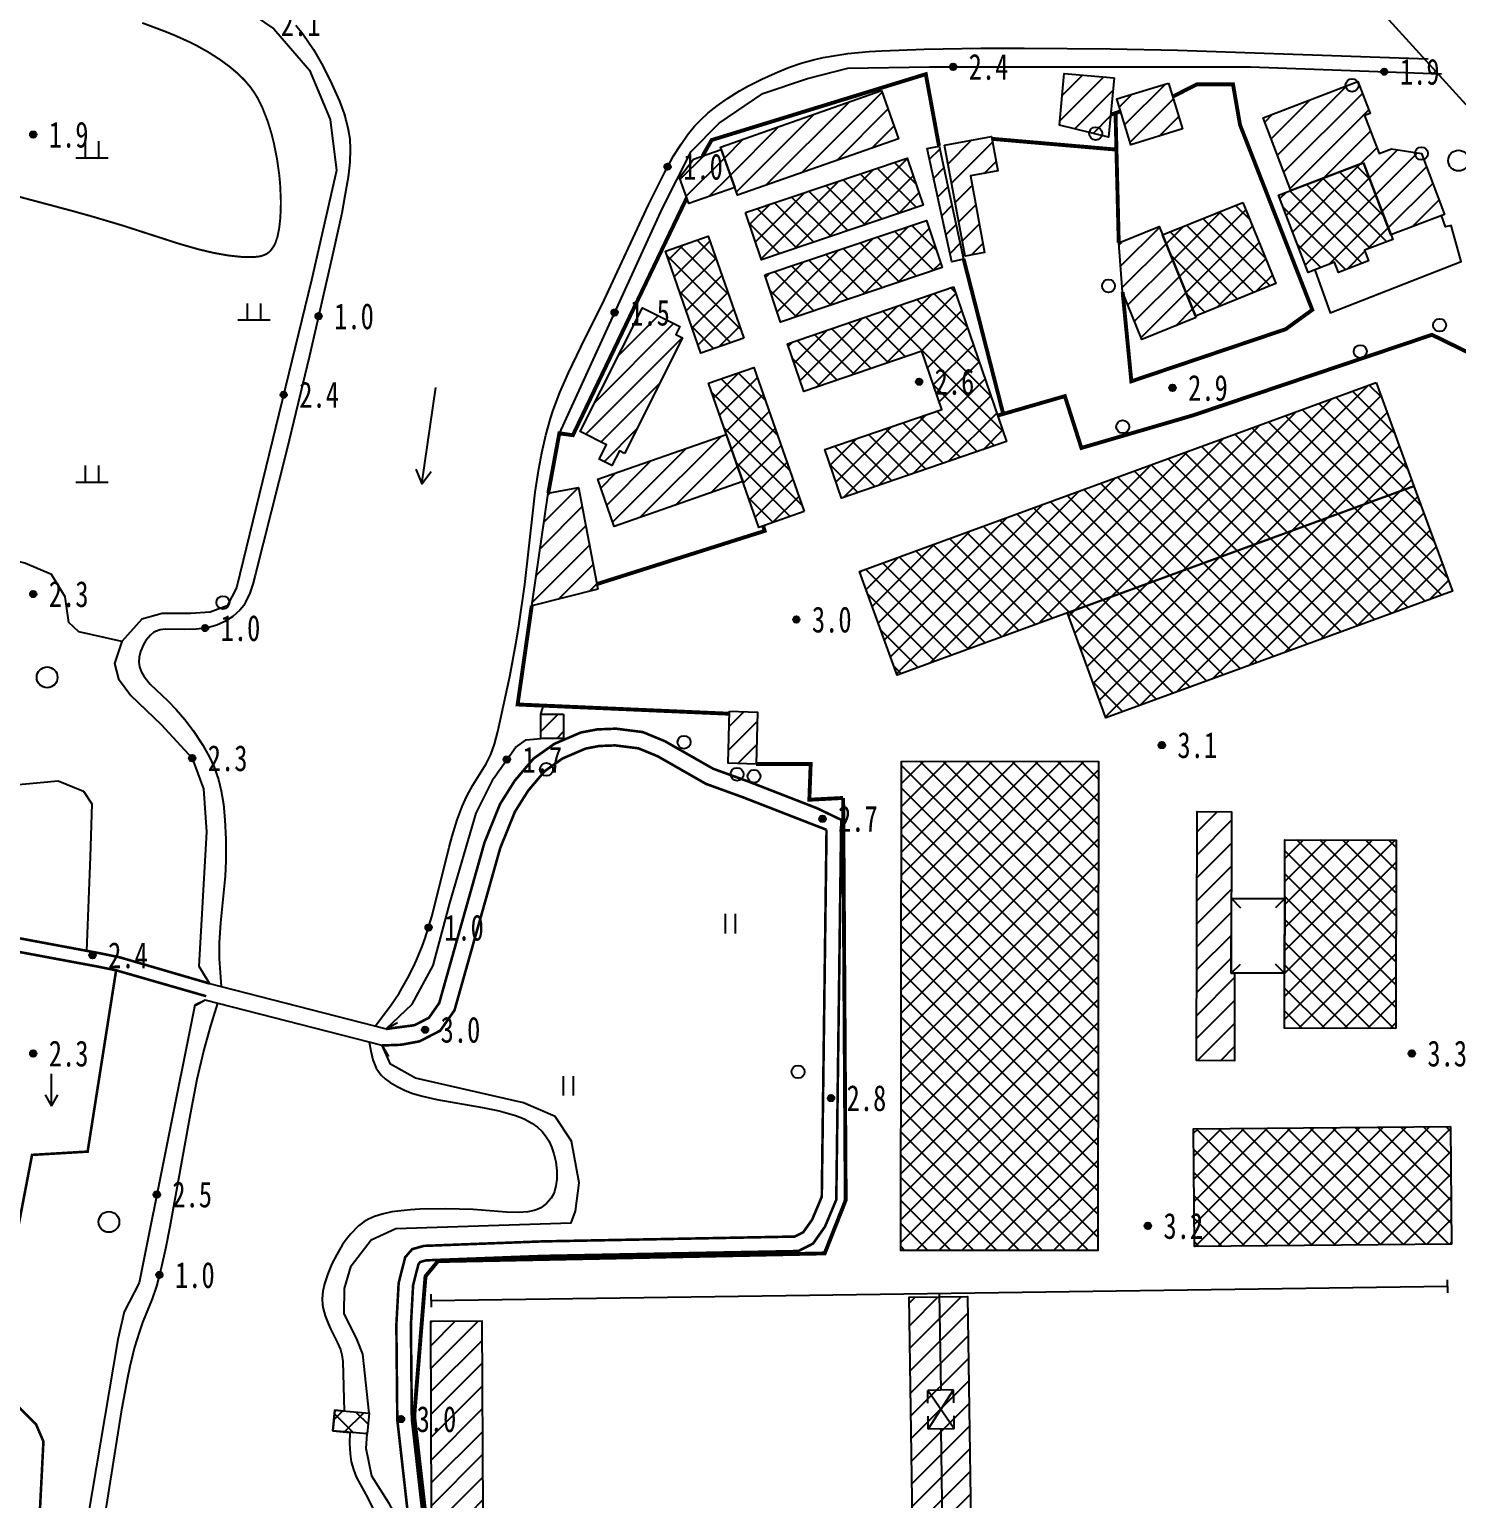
# Model space of a CAD drawing. Header units: metres. Extents: x 494039 to 619385, y 3351420 to 3402703.
# Drawn here: x 587941.9 to 588161.9, y 3393627.9 to 3393854.5 of the extents above; entities that cross this region are included whole.
import ezdxf
from ezdxf.enums import TextEntityAlignment as Align

# ---------------------------------------------------------------- set-up
doc = ezdxf.new("R2010")
doc.units = ezdxf.units.M
for name, pattern in [('2430', [0]), ('2450', [0]), ('4410a', [0]), ('8521', [0]), ('8522', [0]), ('9610', [0])]:
    doc.linetypes.add(name, pattern=pattern)
for name, color, linetype in [('210100', 130, 'Continuous'), ('261301', 141, 'Continuous'), ('310300', 8, 'Continuous'), ('310500', 8, 'Continuous'), ('310600', 8, 'Continuous'), ('321503', 8, 'Continuous'), ('380201', 8, '2430'), ('380202', 8, '2450'), ('430300', 8, 'Continuous'), ('440100', 8, 'Continuous'), ('510301', 8, 'Continuous'), ('720100', 8, 'Continuous'), ('760201', 8, '8521'), ('760202', 8, '8522'), ('810100', 8, '9610'), ('810200', 8, 'Continuous'), ('810301', 8, 'Continuous'), ('810302', 8, 'Continuous'), ('810501', 8, 'Continuous'), ('810600', 8, 'Continuous')]:
    doc.layers.add(name, color=color, linetype=linetype)
doc.layers.add('710101', color=8, linetype='Continuous', lineweight=0)
pattern_1 = [(45, (0, 0), (-1.767766953, 1.767766953), []), (135, (0, 0), (-1.767766953, -1.767766953), [])]
pattern_2 = [(45, (0, 0), (-1.767766953, 1.767766953), [])]

# ---------------------------------------------------------------- blocks, each defined once
blk = doc.blocks.new('gc170')
at = {"linetype": 'Continuous'}
blk.add_circle((0, 0), 0.5, dxfattribs=at)
blk = doc.blocks.new('gu')
at = {"flags": 128}
for points in [[(3.75, 0), (-3.75, 0)], [(2.71, -0.6), (3.75, 0), (3.75, 0), (2.71, 0.6)]]:
    blk.add_lwpolyline(points, dxfattribs=at)
blk = doc.blocks.new('p_point')
for radius in [0.25, 0.2, 0.15, 0.1, 0.05]:
    blk.add_circle((0, 0), radius)
blk.add_point((0, 0))
blk = doc.blocks.new('v1')
blk.add_circle((0, 0), 0.8)
blk = doc.blocks.new('ve')
at = {"color": 0, "linetype": 'Continuous'}
for p, q in [((-0.4, 1.5), (-0.4, 0)), ((0.4, 0), (0.4, 1.5))]:
    blk.add_line(p, q, dxfattribs=at)
blk = doc.blocks.new('vm')
at = {"linetype": 'Continuous'}
for p, q in [((-0.5, 0), (-0.5, 1.3)), ((0.5, 1.3), (0.5, 0)), ((1.25, 0), (-1.25, 0))]:
    blk.add_line(p, q, dxfattribs=at)
blk = doc.blocks.new('gc120')
for p, q in [((0, 0), (0, 2.5)), ((-0.5, 0.87), (0, 0)), ((0, 0), (0.5, 0.87))]:
    blk.add_line(p, q)
blk = doc.blocks.new('GC085')
blk.add_line((0, -0.4), (0, 0.4))
blk = doc.blocks.new('1-3&1-4')
at = {"layer": '310300', "linetype": 'Continuous'}
h = blk.add_hatch(dxfattribs=at)
h.set_pattern_fill('ANSI31', color=8, scale=20, style=0)
h.set_pattern_definition(pattern_2)
h.paths.add_polyline_path([(588109.1163, 3393846.9594), (588108.2884, 3393837.8104), (588100.6957, 3393839.7095), (588101.4148, 3393847.6563)])
h = blk.add_hatch(dxfattribs=at)
h.set_pattern_fill('ANSI31', color=8, scale=20, style=0)
h.set_pattern_definition(pattern_2)
h.paths.add_polyline_path([(588073.2516, 3393845.0383), (588075.8703, 3393837.5952), (588051.0553, 3393828.8647), (588048.4366, 3393836.3078)])
h = blk.add_hatch(dxfattribs=at)
h.set_pattern_fill('ANSI31', color=8, scale=20, style=0)
h.set_pattern_definition(pattern_2)
h.paths.add_polyline_path([(588117.5281, 3393846.1811), (588119.7024, 3393839.1112), (588111.7061, 3393836.652), (588109.5318, 3393843.7219)])
h = blk.add_hatch(dxfattribs=at)
h.set_pattern_fill('ANSI31', color=8, scale=20, style=0)
h.set_pattern_definition(pattern_2)
h.paths.add_polyline_path([(588147.5609, 3393833.8965), (588136.3978, 3393829.623), (588132.1072, 3393840.8309), (588146.7121, 3393846.422), (588148.5929, 3393841.5091), (588147.7327, 3393841.1798), (588149.9871, 3393835.2908), (588151.9131, 3393836.0281), (588156.5135, 3393835.3176), (588160.1013, 3393825.9337), (588151.8225, 3393822.7644)])
h = blk.add_hatch(dxfattribs=at)
h.set_pattern_fill('ANSI31', color=8, scale=20, style=0)
h.set_pattern_definition(pattern_2)
h.paths.add_polyline_path([(588050.6285, 3393830.0777), (588043.552, 3393827.588), (588042.1411, 3393831.5982), (588044.2855, 3393834.4305), (588048.5671, 3393835.9368)])
h = blk.add_hatch(dxfattribs=at)
h.set_pattern_fill('ANSI31', color=8, scale=20, style=0)
h.set_pattern_definition(pattern_2)
h.paths.add_polyline_path([(588085.9331, 3393819.026), (588084.1223, 3393818.6314), (588080.3209, 3393836.0759), (588082.1317, 3393836.4705)])
h = blk.add_hatch(dxfattribs=at)
h.set_pattern_fill('ANSI31', color=8, scale=20, style=0)
h.set_pattern_definition(pattern_2)
h.paths.add_polyline_path([(588083.0035, 3393836.6058), (588090.2237, 3393837.9342), (588091.2002, 3393832.6267), (588086.9821, 3393831.8507), (588089.1526, 3393820.0534), (588086.1504, 3393819.5011)])
h = blk.add_hatch(dxfattribs=at)
h.set_pattern_fill('ANSI31', color=8, scale=20, style=0)
h.set_pattern_definition(pattern_2)
h.paths.add_polyline_path([(588121.7675, 3393810.0129), (588113.4216, 3393806.6277), (588110.4483, 3393813.958), (588109.8458, 3393821.5522), (588116.0639, 3393824.0744)])
h = blk.add_hatch(dxfattribs=at)
h.set_pattern_fill('ANSI31', color=8, scale=20, style=0)
h.set_pattern_definition(pattern_2)
h.paths.add_polyline_path([(588033.6592, 3393789.0648), (588032.8469, 3393789.4727), (588031.7, 3393787.1892), (588029.7554, 3393788.1659), (588030.8817, 3393790.4083), (588026.8189, 3393792.4489), (588036.3916, 3393811.5077), (588042.146, 3393808.6174), (588041.5406, 3393807.4122), (588042.6058, 3393806.8772)])
h = blk.add_hatch(dxfattribs=at)
h.set_pattern_fill('ANSI31', color=8, scale=20, style=0)
h.set_pattern_definition(pattern_2)
h.paths.add_polyline_path([(588051.8689, 3393784.7196), (588032.0361, 3393777.8098), (588029.5027, 3393785.0814), (588049.3355, 3393791.9912)])
h = blk.add_hatch(dxfattribs=at)
h.set_pattern_fill('ANSI31', color=8, scale=20, style=0)
h.set_pattern_definition(pattern_2)
h.paths.add_polyline_path([(588029.531, 3393768.1118), (588019.3397, 3393765.5816), (588021.8837, 3393782.9384), (588026.5594, 3393783.8228)])
h = blk.add_hatch(dxfattribs=at)
h.set_pattern_fill('ANSI31', color=8, scale=20, style=0)
h.set_pattern_definition(pattern_2)
h.paths.add_polyline_path([(588024.2488, 3393748.8684), (588024.239, 3393745.1015), (588020.738, 3393745.1106), (588020.7479, 3393748.8775)])
h = blk.add_hatch(dxfattribs=at)
h.set_pattern_fill('ANSI31', color=8, scale=20, style=0)
h.set_pattern_definition(pattern_2)
h.paths.add_polyline_path([(588049.8476, 3393749.3164), (588054.1662, 3393749.1823), (588053.917, 3393741.1518), (588049.5983, 3393741.2859)])
h = blk.add_hatch(dxfattribs=at)
h.set_pattern_fill('ANSI31', color=8, scale=20, style=0)
h.set_pattern_definition(pattern_2)
h.paths.add_polyline_path([(588127.2007, 3393708.9079), (588127.7179, 3393708.9068), (588127.6905, 3393695.4081), (588121.8502, 3393695.4199), (588121.928, 3393733.8227), (588127.2512, 3393733.8119)])
h = blk.add_hatch(dxfattribs=at)
h.set_pattern_fill('ANSI31', color=8, scale=20, style=0)
h.set_pattern_definition(pattern_2)
h.paths.add_polyline_path([(588087.0226, 3393624.513), (588078.0256, 3393624.3893), (588077.5508, 3393658.9334), (588086.5477, 3393659.057)])
h = blk.add_hatch(dxfattribs=at)
h.set_pattern_fill('ANSI31', color=8, scale=20, style=0)
h.set_pattern_definition(pattern_2)
h.paths.add_polyline_path([(588011.7747, 3393625.8152), (588003.8632, 3393625.7848), (588003.7502, 3393655.2571), (588011.6617, 3393655.2874)])
at = {"layer": '310500', "linetype": 'Continuous'}
h = blk.add_hatch(dxfattribs=at)
h.set_pattern_fill('ANSI37', color=8, scale=20, style=0)
h.set_pattern_definition(pattern_1)
h.paths.add_polyline_path([(588052.311, 3393826.214), (588077.2378, 3393834.6083), (588079.6869, 3393827.3356), (588054.7602, 3393818.9414)])
h = blk.add_hatch(dxfattribs=at)
h.set_pattern_fill('ANSI37', color=8, scale=20, style=0)
h.set_pattern_definition(pattern_1)
h.paths.add_polyline_path([(588147.5609, 3393833.8965), (588152.0968, 3393822.0476), (588147.7503, 3393820.3837), (588148.3766, 3393818.7477), (588143.7281, 3393816.9682), (588143.1287, 3393818.534), (588139.0647, 3393816.9782), (588134.5019, 3393828.8972)])
h = blk.add_hatch(dxfattribs=at)
h.set_pattern_fill('ANSI37', color=8, scale=20, style=0)
h.set_pattern_definition(pattern_1)
h.paths.add_polyline_path([(588128.9954, 3393827.7847), (588134.0693, 3393815.2755), (588121.6725, 3393810.2472), (588116.5985, 3393822.7563)])
h = blk.add_hatch(dxfattribs=at)
h.set_pattern_fill('ANSI37', color=8, scale=20, style=0)
h.set_pattern_definition(pattern_1)
h.paths.add_polyline_path([(588055.2678, 3393816.5915), (588080.1945, 3393824.9858), (588082.6437, 3393817.7131), (588057.7169, 3393809.3188)])
h = blk.add_hatch(dxfattribs=at)
h.set_pattern_fill('ANSI37', color=8, scale=20, style=0)
h.set_pattern_definition(pattern_1)
h.paths.add_polyline_path([(588052.022, 3393806.8174), (588045.4188, 3393804.5169), (588039.9391, 3393820.245), (588046.5423, 3393822.5455)])
h = blk.add_hatch(dxfattribs=at)
h.set_pattern_fill('ANSI37', color=8, scale=20, style=0)
h.set_pattern_definition(pattern_1)
h.paths.add_polyline_path([(588084.3711, 3393814.7548), (588092.5439, 3393790.9126), (588067.0846, 3393782.1855), (588064.5228, 3393789.659), (588082.5452, 3393795.8369), (588079.4613, 3393804.8336), (588061.3147, 3393798.6132), (588058.7877, 3393805.9851)])
h = blk.add_hatch(dxfattribs=at)
h.set_pattern_fill('ANSI37', color=8, scale=20, style=0)
h.set_pattern_definition(pattern_1)
h.paths.add_polyline_path([(588061.333, 3393780.0924), (588054.331, 3393777.6529), (588046.5861, 3393799.8826), (588053.5882, 3393802.3221)])
h = blk.add_hatch(dxfattribs=at)
h.set_pattern_fill('ANSI37', color=8, scale=20, style=0)
h.set_pattern_definition(pattern_1)
h.paths.add_polyline_path([(588149.5218, 3393799.9932), (588155.3626, 3393784.0151), (588075.6945, 3393754.8923), (588069.8537, 3393770.8704)])
h = blk.add_hatch(dxfattribs=at)
h.set_pattern_fill('ANSI37', color=8, scale=20, style=0)
h.set_pattern_definition(pattern_1)
h.paths.add_polyline_path([(588155.3626, 3393784.0151), (588161.2902, 3393767.7997), (588107.8672, 3393748.2709), (588101.9396, 3393764.4863)])
h = blk.add_hatch(dxfattribs=at)
h.set_pattern_fill('ANSI37', color=8, scale=20, style=0)
h.set_pattern_definition(pattern_1)
h.paths.add_polyline_path([(588076.3318, 3393741.5808), (588106.7281, 3393741.5454), (588106.6401, 3393666.1317), (588076.2439, 3393666.1671)])
h = blk.add_hatch(dxfattribs=at)
h.set_pattern_fill('ANSI37', color=8, scale=20, style=0)
h.set_pattern_definition(pattern_1)
h.paths.add_polyline_path([(588152.5667, 3393700.3908), (588135.4122, 3393700.4256), (588135.4711, 3393729.462), (588152.6256, 3393729.4272)])
h = blk.add_hatch(dxfattribs=at)
h.set_pattern_fill('ANSI37', color=8, scale=20, style=0)
h.set_pattern_definition(pattern_1)
h.paths.add_polyline_path([(588160.998, 3393685.244), (588161.1598, 3393667.126), (588121.5488, 3393666.7721), (588121.3869, 3393684.8901)])
h = blk.add_hatch(dxfattribs=at)
h.set_pattern_fill('ANSI37', color=8, scale=20, style=0)
h.set_pattern_definition(pattern_1)
h.paths.add_polyline_path([(587994.2477, 3393641.0355), (587993.9607, 3393637.8455), (587988.6815, 3393638.3205), (587988.9686, 3393641.5105)])
at = {"layer": '210100', "color": 141, "linetype": 'Continuous', "elevation": 1.4933, "flags": 128}
blk.add_lwpolyline([(587982.9696, 3393855.1285), (587984.0294, 3393853.7925), (587985.676, 3393851.3377), (587986.9258, 3393849.1874), (587988.2744, 3393846.5753), (587989.6797, 3393843.3903), (587990.3963, 3393841.4091), (587990.673, 3393840.5001), (587991.0328, 3393839.0335), (587991.2609, 3393837.5597), (587991.3411, 3393835.9606), (587991.263, 3393833.987), (587991.0034, 3393831.6424), (587990.5368, 3393828.7625), (587990.0324, 3393826.1335), (587988.6337, 3393819.6292), (587985.0592, 3393804.1258), (587981.5684, 3393789.6141), (587976.7068, 3393770.2649), (587976.3456, 3393768.9191), (587975.8851, 3393767.5117), (587975.2219, 3393766.1028), (587974.9163, 3393765.6269), (587974.3135, 3393764.8831), (587973.2389, 3393763.9082), (587972.0215, 3393763.1287), (587970.7787, 3393762.594), (587969.693, 3393762.2828), (587968.997, 3393762.1409), (587967.5707, 3393761.9595), (587965.8081, 3393761.8939), (587962.8712, 3393761.9695), (587962.0249, 3393761.8626), (587961.3146, 3393761.6141), (587961.0305, 3393761.4482), (587960.5509, 3393761.0593), (587959.843, 3393760.191), (587959.4447, 3393759.5044), (587959.1888, 3393758.9549), (587959.0185, 3393758.5076), (587958.7981, 3393757.6646), (587958.7332, 3393756.8931), (587958.83, 3393756.1593), (587959.101, 3393755.4164), (587959.5108, 3393754.7093), (587960.5207, 3393753.4813), (587963.2175, 3393750.9151), (587964.5324, 3393749.556), (587965.8431, 3393748.0299), (587967.1472, 3393746.3166), (587968.6199, 3393744.0709), (587969.6329, 3393742.2245), (587970.3507, 3393740.6614), (587971.0272, 3393738.7661), (587971.4519, 3393737.0278), (587971.7849, 3393734.9626), (587972.0165, 3393732.5708), (587972.1511, 3393729.5554), (587972.1444, 3393726.2287), (587972.0378, 3393723.8578), (587971.3527, 3393716.6492), (587971.133, 3393713.5701), (587971.1144, 3393711.1713), (587971.4359, 3393706.8528)], dxfattribs=at)
at = {"layer": '210100', "color": 141, "linetype": 'Continuous', "flags": 128}
for points in [[(587995.2139, 3393700.739), (587997.5614, 3393703.8981), (587998.8797, 3393705.8468), (588000.2505, 3393708.1782), (588001.1077, 3393709.875), (588001.5797, 3393710.9161), (588002.4402, 3393713.0399), (588002.8951, 3393714.3), (588003.9286, 3393717.6356), (588004.9156, 3393721.4946), (588006.5777, 3393728.3659), (588007.042, 3393730.0602), (588007.827, 3393732.5634), (588008.5987, 3393734.5995), (588009.3226, 3393736.1835), (588010.2684, 3393737.8854), (588012.3124, 3393741.2156), (588013.0264, 3393742.6501), (588013.5845, 3393744.2082), (588014.0851, 3393746.159), (588015.9561, 3393754.668), (588016.8849, 3393759.7101), (588017.3316, 3393762.4102), (588018.262, 3393768.8453), (588019.5461, 3393780.3254), (588019.8864, 3393783.1045), (588020.4088, 3393786.6644), (588020.8687, 3393789.1613), (588021.4944, 3393791.8812), (588022.2157, 3393794.4317), (588022.6504, 3393795.7554), (588023.6869, 3393798.4777), (588025.002, 3393801.4825), (588026.8959, 3393805.4338), (588030.4801, 3393812.6724), (588037.323, 3393827.4071), (588039.8365, 3393832.4589), (588041.2127, 3393834.937), (588042.3614, 3393836.7763), (588043.3576, 3393838.1836), (588044.4423, 3393839.5136), (588045.4065, 3393840.5268), (588046.5562, 3393841.5767), (588047.9311, 3393842.6771), (588049.5386, 3393843.8123), (588051.3803, 3393844.9654), (588052.7817, 3393845.7584), (588054.7958, 3393846.7895), (588056.8493, 3393847.7237), (588058.9372, 3393848.5584), (588061.0575, 3393849.2826), (588062.7774, 3393849.7693), (588064.2569, 3393850.1089), (588065.5299, 3393850.3495), (588068.0996, 3393850.7228), (588071.3429, 3393851.0398), (588073.2993, 3393851.1731), (588079.8558, 3393851.4284), (588088.56, 3393851.54), (588095.2417, 3393851.5521), (588108.5953, 3393851.4725), (588118.8913, 3393851.2527), (588157.5387, 3393849.9128)], [(587970.8981, 3393704.2824), (587969.8235, 3393700.7714), (587968.7838, 3393697.0886), (587967.6975, 3393692.4926), (587966.6412, 3393687.1347), (587963.5265, 3393669.791), (587962.8999, 3393666.6345), (587962.1326, 3393663.2064), (587961.4513, 3393660.6665), (587960.8, 3393658.6699), (587959.3363, 3393655.0166), (587958.7895, 3393653.5099), (587958.1005, 3393651.2222), (587957.3772, 3393648.2775), (587956.9472, 3393646.2492), (587956.0224, 3393641.2483), (587952.8378, 3393621.1755)], [(587994.2793, 3393698.2706), (587994.5154, 3393696.9265), (587994.8481, 3393695.5392), (587995.0255, 3393695.0137), (587995.3626, 3393694.2725), (587995.71, 3393693.7221), (587996.1346, 3393693.1785), (587996.7257, 3393692.6116), (587997.4966, 3393692.0366), (587998.5601, 3393691.4088), (587999.8083, 3393690.8211), (588000.9915, 3393690.374), (588002.4672, 3393689.935), (588004.6919, 3393689.4236), (588011.7445, 3393688.1719), (588014.3099, 3393687.6589), (588015.3934, 3393687.3964), (588016.8129, 3393686.9768), (588018.188, 3393686.434), (588019.367, 3393685.7822), (588020.2349, 3393685.1403), (588020.9224, 3393684.4958), (588021.4654, 3393683.8453), (588021.9475, 3393683.0786), (588022.3824, 3393682.1509), (588022.754, 3393681.0613), (588023.0407, 3393679.8128), (588023.2032, 3393678.4384), (588023.2028, 3393677.1669), (588023.0696, 3393676.0982), (588022.8439, 3393675.2467), (588022.6839, 3393674.8413), (588022.3248, 3393674.1922), (588021.6241, 3393673.3929), (588020.7251, 3393672.7451), (588020.1859, 3393672.4885), (588019.7121, 3393672.324), (588018.7296, 3393672.1124), (588017.3669, 3393672.0077), (588015.4358, 3393672.0638), (588010.3181, 3393672.4468), (588006.0311, 3393672.5465), (588002.0625, 3393672.4926), (588000.6477, 3393672.4212), (587998.6681, 3393672.2339), (587997.7386, 3393672.0922), (587996.2847, 3393671.77), (587995.1086, 3393671.3906), (587994.1413, 3393670.9567), (587993.4577, 3393670.547), (587992.6472, 3393669.9298), (587991.3812, 3393668.6761), (587990.5516, 3393667.637), (587990.0902, 3393666.962), (587989.2569, 3393665.5454), (587988.5261, 3393664.0696), (587987.8987, 3393662.558), (587987.4012, 3393661.0257), (587987.1469, 3393659.8687), (587987.0379, 3393658.7087), (587987.0951, 3393657.7583), (587987.1919, 3393657.1956), (587987.4934, 3393656.0757), (587987.9786, 3393654.7859), (587988.3022, 3393654.0619), (587989.3725, 3393651.9263), (587989.8316, 3393650.8499), (587990.063, 3393650.0594), (587990.2094, 3393649.0296), (587990.4201, 3393641.3799), (587988.9686, 3393641.5105), (587988.6815, 3393638.3205), (587991.2712, 3393638.0874), (587991.2553, 3393636.4176), (587991.3333, 3393634.773), (587991.5158, 3393633.5727), (587991.8442, 3393632.3682), (587992.2842, 3393631.2614), (587992.6185, 3393630.5714), (587994.057, 3393627.9525), (587994.9546, 3393626.1727)]]:
    blk.add_lwpolyline(points, dxfattribs=at)
at = {"layer": '310300', "color": 8, "linetype": 'Continuous', "flags": 128}
for points in [[(588109.1163, 3393846.9594), (588108.2884, 3393837.8104), (588100.6957, 3393839.7095), (588101.4148, 3393847.6563)], [(588147.5609, 3393833.8965), (588136.3978, 3393829.623), (588132.1072, 3393840.8309), (588146.7121, 3393846.422), (588148.5929, 3393841.5091), (588147.7327, 3393841.1798), (588149.9871, 3393835.2908), (588151.9131, 3393836.0281), (588156.5135, 3393835.3176), (588160.1013, 3393825.9337), (588151.8225, 3393822.7644)], [(588050.6285, 3393830.0777), (588043.552, 3393827.588), (588042.1411, 3393831.5982), (588044.2855, 3393834.4305), (588048.5671, 3393835.9368)], [(588083.0035, 3393836.6058), (588090.2237, 3393837.9342), (588091.2002, 3393832.6267), (588086.9821, 3393831.8507), (588089.1526, 3393820.0534), (588086.1504, 3393819.5011)], [(588121.7675, 3393810.0129), (588113.4216, 3393806.6277), (588110.4483, 3393813.958), (588109.8458, 3393821.5522), (588116.0639, 3393824.0744)], [(588033.6592, 3393789.0648), (588032.8469, 3393789.4727), (588031.7, 3393787.1892), (588029.7554, 3393788.1659), (588030.8817, 3393790.4083), (588026.8189, 3393792.4489), (588036.3916, 3393811.5077), (588042.146, 3393808.6174), (588041.5406, 3393807.4122), (588042.6058, 3393806.8772)], [(588029.531, 3393768.1118), (588019.3397, 3393765.5816), (588021.8837, 3393782.9384), (588026.5594, 3393783.8228)], [(588024.2488, 3393748.8684), (588024.239, 3393745.1015), (588020.738, 3393745.1106), (588020.7479, 3393748.8775)], [(588127.2007, 3393708.9079), (588127.7179, 3393708.9068), (588127.6905, 3393695.4081), (588121.8502, 3393695.4199), (588121.928, 3393733.8227), (588127.2512, 3393733.8119)], [(588011.7747, 3393625.8152), (588003.8632, 3393625.7848), (588003.7502, 3393655.2571), (588011.6617, 3393655.2874)]]:
    blk.add_lwpolyline(points, close=True, dxfattribs=at)
for points, elevation in [([(588073.2516, 3393845.0383), (588075.8703, 3393837.5952), (588051.0553, 3393828.8647), (588048.4366, 3393836.3078)], 5.9), ([(588117.5281, 3393846.1811), (588119.7024, 3393839.1112), (588111.7061, 3393836.652), (588109.5318, 3393843.7219)], 5.9216), ([(588085.9331, 3393819.026), (588084.1223, 3393818.6314), (588080.3209, 3393836.0759), (588082.1317, 3393836.4705)], 5.5555), ([(588051.8689, 3393784.7196), (588032.0361, 3393777.8098), (588029.5027, 3393785.0814), (588049.3355, 3393791.9912)], 5.5811), ([(588049.8476, 3393749.3164), (588054.1662, 3393749.1823), (588053.917, 3393741.1518), (588049.5983, 3393741.2859)], 5.9938), ([(588087.0226, 3393624.513), (588078.0256, 3393624.3893), (588077.5508, 3393658.9334), (588086.5477, 3393659.057)], 6.4849)]:
    blk.add_lwpolyline(points, close=True, dxfattribs=dict(at, elevation=elevation))
at = {"layer": '310500', "color": 8, "linetype": 'Continuous', "flags": 128}
for points in [[(588052.311, 3393826.214), (588077.2378, 3393834.6083), (588079.6869, 3393827.3356), (588054.7602, 3393818.9414)], [(588055.2678, 3393816.5915), (588080.1945, 3393824.9858), (588082.6437, 3393817.7131), (588057.7169, 3393809.3188)], [(588076.3318, 3393741.5808), (588106.7281, 3393741.5454), (588106.6401, 3393666.1317), (588076.2439, 3393666.1671)], [(587994.2477, 3393641.0355), (587993.9607, 3393637.8455), (587988.6815, 3393638.3205), (587988.9686, 3393641.5105)]]:
    blk.add_lwpolyline(points, close=True, dxfattribs=at)
for points, elevation in [([(588147.5609, 3393833.8965), (588152.0968, 3393822.0476), (588147.7503, 3393820.3837), (588148.3766, 3393818.7477), (588143.7281, 3393816.9682), (588143.1287, 3393818.534), (588139.0647, 3393816.9782), (588134.5019, 3393828.8972)], 13.3663), ([(588128.9954, 3393827.7847), (588134.0693, 3393815.2755), (588121.6725, 3393810.2472), (588116.5985, 3393822.7563)], 13.3663), ([(588052.022, 3393806.8174), (588045.4188, 3393804.5169), (588039.9391, 3393820.245), (588046.5423, 3393822.5455)], 8.5195), ([(588084.3711, 3393814.7548), (588092.5439, 3393790.9126), (588067.0846, 3393782.1855), (588064.5228, 3393789.659), (588082.5452, 3393795.8369), (588079.4613, 3393804.8336), (588061.3147, 3393798.6132), (588058.7877, 3393805.9851)], 8.7253), ([(588061.333, 3393780.0924), (588054.331, 3393777.6529), (588046.5861, 3393799.8826), (588053.5882, 3393802.3221)], 8.5195), ([(588149.5218, 3393799.9932), (588155.3626, 3393784.0151), (588075.6945, 3393754.8923), (588069.8537, 3393770.8704)], 12.3067), ([(588155.3626, 3393784.0151), (588161.2902, 3393767.7997), (588107.8672, 3393748.2709), (588101.9396, 3393764.4863)], 12.3067), ([(588152.5667, 3393700.3908), (588135.4122, 3393700.4256), (588135.4711, 3393729.462), (588152.6256, 3393729.4272)], 27.888), ([(588160.998, 3393685.244), (588161.1598, 3393667.126), (588121.5488, 3393666.7721), (588121.3869, 3393684.8901)], 14.2265)]:
    blk.add_lwpolyline(points, close=True, dxfattribs=dict(at, elevation=elevation))
at = {"layer": '310600', "color": 8, "linetype": 'Continuous'}
for p, q in [((588127.224, 3393720.4233), (588128.6353, 3393719.0062)), ((588135.4527, 3393720.4066), (588134.0356, 3393718.9953)), ((588127.2007, 3393708.9079), (588128.6178, 3393710.3192)), ((588135.4294, 3393708.8912), (588134.0181, 3393710.3083))]:
    blk.add_line(p, q, dxfattribs=at)
at = {"layer": '310600', "color": 8, "linetype": 'Continuous', "flags": 128}
blk.add_lwpolyline([(588135.4294, 3393708.8912), (588127.2007, 3393708.9079), (588127.224, 3393720.4233), (588135.4527, 3393720.4066)], close=True, dxfattribs=at)
at = {"layer": '321503', "color": 8, "linetype": 'Continuous'}
for p, q in [((588160.5128, 3393660.6112), (588003.8454, 3393658.3851)), ((588082.1791, 3393659.4982), (588082.3907, 3393644.6051)), ((588084.3905, 3393644.6335), (588080.3909, 3393644.5767)), ((588084.4758, 3393638.6341), (588080.3909, 3393644.5767)), ((588080.4193, 3393642.5769), (588080.3909, 3393644.5767)), ((588080.4762, 3393638.5773), (588084.3905, 3393644.6335)), ((588084.4189, 3393642.6337), (588084.3905, 3393644.6335)), ((588080.4762, 3393638.5773), (588080.4478, 3393640.5771)), ((588084.4758, 3393638.6341), (588084.4474, 3393640.6339)), ((588084.4758, 3393638.6341), (588080.4762, 3393638.5773)), ((588082.6876, 3393623.7127), (588082.476, 3393638.6057))]:
    blk.add_line(p, q, dxfattribs=at)
at = {"layer": '380201', "color": 8, "linetype": '2430', "const_width": 0.6, "flags": 128}
for points in [[(588082.1317, 3393836.4705), (588080.096, 3393847.5471), (588047.074, 3393837.3928), (588045.6648, 3393834.9157)], [(588110.4483, 3393813.958), (588111.7908, 3393800.1864), (588135.5908, 3393808.224), (588139.6919, 3393811.2058), (588128.5429, 3393839.7452), (588127.4657, 3393845.9887), (588121.8939, 3393845.9736), (588118.1712, 3393844.0898)], [(588109.4913, 3393835.9163), (588090.2892, 3393837.5782)], [(588043.2396, 3393828.4758), (588025.681, 3393791.8778), (588023.5897, 3393792.1608), (588021.8837, 3393782.9384)], [(588174.9246, 3393799.1491), (588158.1427, 3393807.3596), (588121.2642, 3393794.9251)], [(588029.3793, 3393768.9139), (588055.2491, 3393777.1128), (588055.0278, 3393777.8957)], [(588067.3566, 3393735.9343), (588067.7432, 3393673.8997), (588064.5068, 3393665.6977), (588004.876, 3393664.5052), (588002.952, 3393662.1549), (588001.2119, 3393640.5469), (588003.8794, 3393617.2076), (588008.3265, 3393584.4419), (588009.3864, 3393574.5775), (588010.766, 3393571.6398), (588013.4863, 3393570.0773), (588034.3031, 3393569)]]:
    blk.add_lwpolyline(points, dxfattribs=at)
for points, elevation in [([(588110.1208, 3393841.8065), (588108.6052, 3393841.3114)], 5.7267), ([(588109.3521, 3393841.5554), (588109.8458, 3393821.5522)], 5.7267), ([(588092.036, 3393795.149), (588085.9331, 3393819.026)], 5.5045), ([(588121.2642, 3393794.9251), (588104.0894, 3393789.9087), (588101.539, 3393797.8971), (588091.1769, 3393794.9006)], 5.5045), ([(588019.3397, 3393765.5816), (588017.1577, 3393750.3438), (588049.8353, 3393748.9189)], 5.5959), ([(588053.917, 3393741.1518), (588062.3436, 3393741.1677), (588062.1396, 3393735.6577), (588067.3566, 3393735.9343)], 5.7438)]:
    blk.add_lwpolyline(points, dxfattribs=dict(at, elevation=elevation))
at = {"layer": '380202', "color": 8, "linetype": '2450', "flags": 128}
blk.add_lwpolyline([(588140.0832, 3393817.3681), (588142.4427, 3393810.7187), (588162.6333, 3393818.6502), (588161.0936, 3393824.2242), (588160.2282, 3393824.0273), (588159.5941, 3393825.7395)], dxfattribs=at)
at = {"layer": '430300', "color": 8, "linetype": 'Continuous'}
for p, q in [((587969.6484, 3393707.3124), (587968.6309, 3393709.0342)), ((587968.9951, 3393704.7717), (587967.2733, 3393703.7542)), ((587996.9048, 3393700.3042), (587998.6266, 3393701.3217)), ((587996.2515, 3393697.7635), (587997.269, 3393696.0417))]:
    blk.add_line(p, q, dxfattribs=at)
at = {"layer": '430300', "color": 8, "linetype": 'Continuous', "flags": 128}
for points in [[(588163.3924, 3393842.7967), (588143.3402, 3393864.9748)], [(587969.6484, 3393707.3124), (587996.9048, 3393700.3042)], [(587996.2515, 3393697.7635), (587968.9951, 3393704.7717)]]:
    blk.add_lwpolyline(points, dxfattribs=at)
at = {"layer": '440100', "color": 8, "linetype": '4410a', "const_width": 0.4, "flags": 128}
for points in [[(587996.9048, 3393700.3042), (588001.2578, 3393700.8891), (588003.4778, 3393702.0291), (588005.0675, 3393704.3037), (588012.0457, 3393729.0514), (588014.4413, 3393734.9774), (588016.7185, 3393738.5964), (588019.5948, 3393741.9869), (588022.8141, 3393744.2698), (588026.8847, 3393746.0168), (588029.4209, 3393746.5029), (588032.3134, 3393746.6138), (588036.4433, 3393746.0943), (588039.864, 3393744.6839), (588047.2893, 3393740.4452), (588052.8446, 3393738.4263), (588063.3419, 3393734.341)], [(588006.29, 3393568.9616), (588005.5571, 3393585.0146), (588001.5587, 3393613.8162), (587998.6044, 3393640.0318), (587998.4604, 3393654.6764), (587998.8139, 3393661.1373), (587999.8236, 3393665.1053), (588000.9086, 3393666.3539), (588002.7086, 3393666.8548), (588020.9611, 3393667.5459), (588059.8913, 3393668.2937), (588061.1988, 3393668.9559), (588062.577, 3393670.9102), (588064.0566, 3393674.436), (588064.7901, 3393731.0246)], [(587902.6765, 3393722.1896), (587903.9815, 3393721.4137), (587906.5305, 3393720.0432), (587936.3412, 3393715.0352), (587952.7774, 3393711.9718), (587955.747, 3393711.372), (587969.6484, 3393707.3124)]]:
    blk.add_lwpolyline(points, dxfattribs=at)
at = {"layer": '440100', "color": 8, "linetype": 'Continuous', "const_width": 0.4, "flags": 128}
for points in [[(587996.2515, 3393697.7635), (587999.1865, 3393697.8704), (588002.0385, 3393698.4004), (588005.2194, 3393700.0338), (588007.4235, 3393703.1876), (588014.4816, 3393728.2184), (588016.7387, 3393733.802), (588018.7969, 3393737.0728), (588021.3457, 3393740.0772), (588024.0786, 3393742.0152), (588027.6423, 3393743.5447), (588029.7138, 3393743.9417), (588032.2015, 3393744.0372), (588035.7813, 3393743.5869), (588038.7322, 3393742.3701), (588046.2053, 3393738.1041), (588051.9394, 3393736.0203), (588062.4096, 3393731.9455)], [(588008.3934, 3393572.0561), (588007.7924, 3393585.2203), (588003.7838, 3393614.096), (588000.8456, 3393640.1687), (588000.7034, 3393654.6262), (588001.041, 3393660.7963), (588001.8654, 3393664.0363), (588002.1591, 3393664.3743), (588003.0563, 3393664.6239), (588021.025, 3393665.3043), (588060.447, 3393666.0615), (588062.7097, 3393667.2075), (588064.5503, 3393669.8174), (588066.2932, 3393673.9707), (588067.0526, 3393732.5538)], [(587902.3151, 3393719.9862), (587905.8422, 3393718.0533), (587935.9792, 3393712.9882), (587952.3812, 3393709.9313), (587955.249, 3393709.352), (587969.1453, 3393705.356)]]:
    blk.add_lwpolyline(points, dxfattribs=at)
at = {"layer": '440100', "color": 8, "linetype": 'Continuous', "const_width": 0.4, "elevation": 3.2106, "flags": 128}
for points in [[(588067.0526, 3393732.5538), (588063.3419, 3393734.341)], [(588064.7901, 3393731.0246), (588062.4096, 3393731.9455)]]:
    blk.add_lwpolyline(points, dxfattribs=at)
at = {"layer": '710101', "color": 8, "linetype": 'Continuous', "const_width": 0.3, "elevation": 2, "flags": 128}
blk.add_lwpolyline([(587939.0511, 3393828.976), (587948.6239, 3393826.4227), (587951.4855, 3393825.6242), (587956.233, 3393824.2151), (587964.9532, 3393821.3977), (587967.9224, 3393820.5499), (587970.2014, 3393820.0069), (587972.548, 3393819.5871), (587974.5758, 3393819.3705), (587976.4512, 3393819.3362), (587977.3966, 3393819.4519), (587977.8017, 3393819.5541), (587978.4147, 3393819.8105), (587978.8573, 3393820.123), (587979.0795, 3393820.3406), (587979.6261, 3393821.1375), (587979.8179, 3393821.55), (587980.1217, 3393822.4574), (587980.3786, 3393823.6987), (587980.5451, 3393825.1247), (587980.6339, 3393826.6482), (587980.651, 3393828.0148), (587980.5332, 3393830.6793), (587980.4097, 3393831.9816), (587980.0513, 3393834.5322), (587979.553, 3393837.0113), (587979.2502, 3393838.222), (587978.6571, 3393840.1902), (587977.7721, 3393842.4522), (587977.0501, 3393843.8824), (587976.6404, 3393844.5686), (587975.9543, 3393845.5551), (587975.0258, 3393846.6447), (587973.9866, 3393847.6626), (587972.693, 3393848.749), (587971.3133, 3393849.7606), (587969.5022, 3393850.9246), (587967.8178, 3393851.874), (587966.5224, 3393852.5265), (587964.2843, 3393853.5318), (587962.9285, 3393854.0868), (587959.2797, 3393855.46)], dxfattribs=at)
at = {"layer": '760201', "color": 8, "linetype": '8521', "flags": 128}
for points in [[(587994.2477, 3393641.0355), (587993.2889, 3393650.1739), (587992.43, 3393652.3479), (587990.4049, 3393656.4438), (587990.4455, 3393660.2799), (587991.4708, 3393663.7934), (587994.5757, 3393667.7803), (587998.3683, 3393669.5533), (588025.4263, 3393670.3952), (588026.096, 3393672.2107), (588026.6246, 3393676.5835), (588025.4842, 3393683.0039), (588022.9426, 3393686.832), (588018.0636, 3393688.9125), (588001.3908, 3393692.7174), (587997.5557, 3393694.8836), (587996.2515, 3393697.7635)], [(587993.847, 3393593.3711), (587997.9201, 3393597.5059), (587999.3637, 3393599.5687), (588000.1946, 3393602.3144), (588000.767, 3393607.0045), (587999.1, 3393623.9464), (587997.3722, 3393627.1129), (587994.681, 3393631.3314), (587993.8018, 3393635.5978), (587993.9607, 3393637.8455)]]:
    blk.add_lwpolyline(points, dxfattribs=at)
at = {"layer": '760202', "color": 8, "linetype": '8522', "flags": 128}
for points in [[(587930.8442, 3393875.4398), (587931.3222, 3393873.3653), (587933.0665, 3393871.0514), (587935.2077, 3393867.5827), (587937.5437, 3393865.6482), (587943.2918, 3393863.3248), (587975.2719, 3393857.4602), (587979.5669, 3393854.5385), (587985.0869, 3393848.1448), (587988.2667, 3393840.5835), (587989.238, 3393832.6907), (587985.3911, 3393815.7787), (587973.8242, 3393768.353), (587972.3521, 3393765.5717), (587969.7418, 3393764.5648), (587966.6975, 3393764.3648), (587962.3319, 3393764.4024), (587959.2362, 3393763.5015), (587956.1076, 3393760.0622), (587955.0148, 3393756.6892), (587955.6162, 3393754.3198), (587957.5388, 3393751.7128), (587962.2166, 3393747.2833), (587966.978, 3393742.0727), (587968.7464, 3393737.3629), (587969.1744, 3393730.7077), (587968.0088, 3393710.0054), (587969.6484, 3393707.3124)], [(588020.7479, 3393748.8775), (588021.1511, 3393750.1697), (588017.1577, 3393750.3438), (588021.8837, 3393782.9384), (588023.5897, 3393792.1608), (588039.4991, 3393826.9051), (588043.9408, 3393835.5989), (588048.2231, 3393840.004), (588054.9839, 3393844.5802), (588061.8466, 3393846.8963), (588068.0922, 3393848.4825), (588080.6478, 3393848.6908), (588130.1717, 3393848.6588), (588159.5975, 3393847.621)], [(587996.9048, 3393700.3042), (588000.9053, 3393704.1456), (588004.1166, 3393710.1017), (588006.7233, 3393719.7061), (588010.783, 3393733.5688), (588013.4317, 3393738.9421), (588016.8103, 3393743.6983), (588018.4498, 3393744.9172), (588020.738, 3393745.1106)], [(587968.9951, 3393704.7717), (587967.3756, 3393703.9872), (587958.7809, 3393661.1723), (587956.4794, 3393656.6898), (587955.5067, 3393652.392), (587948.2056, 3393609.19), (587946.9993, 3393604.9094), (587944.9956, 3393602.5661), (587942.8825, 3393600.6537), (587938.757, 3393598.8414), (587932.349, 3393597.2901), (587917.6959, 3393595.4022), (587918.5156, 3393582.2356), (587934.4912, 3393581.0203), (587940.0293, 3393579.6757), (587943.5936, 3393577.6769), (587947.2201, 3393573.3247), (587948.7978, 3393569.2163), (587950.3477, 3393562.8081), (587950.8783, 3393545.0592), (587950.0164, 3393519.8491), (587946.9616, 3393499.9668), (587944.1099, 3393488.6193), (587940.8208, 3393478.9949), (587937.8655, 3393476.4864), (587935.4096, 3393475.0218), (587933.8174, 3393473.1652), (587933.8068, 3393471.0991), (587936.3167, 3393467.5334), (587939.6476, 3393460.4315), (587940.5896, 3393456.0948), (587940.2084, 3393452.1768), (587938.3764, 3393447.0496), (587934.5822, 3393440.8985), (587929.8891, 3393437.1079), (587922.4442, 3393434.223), (587916.9173, 3393432.5131), (587911.3003, 3393430.8568), (587889.8348, 3393430.218), (587856.5338, 3393432.5107)]]:
    blk.add_lwpolyline(points, dxfattribs=at)
at = {"layer": '810100', "color": 8, "linetype": '9610', "flags": 128}
blk.add_lwpolyline([(587956.1076, 3393760.0622), (587949.5198, 3393761.5478), (587947.934, 3393762.9791), (587947.3808, 3393766.9653), (587945.2848, 3393770.4067), (587941.1831, 3393772.1161), (587930.3955, 3393774.8784), (587927.524, 3393774.1491), (587925.5227, 3393771.1954), (587924.4625, 3393762.0717), (587922.5051, 3393746.9024), (587924.2796, 3393742.921), (587929.5043, 3393738.5931), (587938.5445, 3393737.8436), (587946.3014, 3393738.5912), (587950.2228, 3393736.9891), (587951.4871, 3393735.0178), (587951.2648, 3393726.8615), (587950.6962, 3393712.3597)], dxfattribs=at)
at = {"layer": '810200', "color": 8, "linetype": 'Continuous', "const_width": 0.4, "flags": 128}
blk.add_lwpolyline([(587943.01, 3393616.4683), (587944.0413, 3393636.6844), (587942.9181, 3393639.3034), (587938.8071, 3393643.4563), (587936.3762, 3393650.0231), (587942.2866, 3393680.8858), (587950.8563, 3393681.3938), (587955.249, 3393709.352)], dxfattribs=at)
at = {"layer": '261301', "color": 141, "linetype": 'Continuous', "xscale": 2, "yscale": 2, "rotation": 261.7042025039548}
blk.add_blockref('gu', (588003.4468, 3393791.8077, 1.2014), dxfattribs=at)
at = {"layer": '321503', "color": 8, "linetype": 'Continuous', "xscale": 2.5, "yscale": 2.5}
for p, rotation in [((588160.5128, 3393660.6112), 180.8140656706366), ((588003.8454, 3393658.3851), 0.8140656706365349)]:
    blk.add_blockref('GC085', p, dxfattribs=dict(at, rotation=rotation))
at = {"layer": '510301', "color": 8, "linetype": 'Continuous', "xscale": 2, "yscale": 2}
for p in [(588145.8241, 3393845.8324, 6.1367), (588106.2934, 3393838.3907, 6.101), (588156.5135, 3393835.3176, 6.6367), (588108.2655, 3393814.8927, 6.101), (588159.323, 3393808.8438, 6.1367), (588147.0769, 3393804.7723, 6.6367), (588110.4694, 3393793.1784, 6.101), (587971.7136, 3393766.069, 4.9223), (588042.8283, 3393744.5262, 6.101), (588021.5969, 3393740.3234, 3.7875), (588050.9905, 3393739.5912, 3.1722), (588053.6084, 3393739.2751, 3.2437), (588060.398, 3393693.6939, 3.458)]:
    blk.add_blockref('gc170', p, dxfattribs=at)
at = {"layer": '720100', "color": 8, "linetype": 'Continuous', "xscale": 2, "yscale": 2, "zscale": 2}
for p in [(588084.3036, 3393848.6823, 2.3786), (588150.7965, 3393847.9314, 1.8631), (587942.4704, 3393838.2333, 1.9421), (588040.2847, 3393833.2852, 1.0106), (588032.114, 3393810.7769, 1.5377), (587986.4726, 3393810.2197, 1.0106), (588079.057, 3393800.1233, 2.6306), (588118.1394, 3393799.1756, 2.8793), (587981.0847, 3393798.1221, 2.3512), (587942.4702, 3393767.3785, 2.3362), (588060.1342, 3393763.4509, 2.953), (587968.9592, 3393762.1353, 1.0106), (588116.4909, 3393744.0914, 3.1416), (587966.978, 3393742.0727, 2.3336), (588015.4929, 3393741.8437, 1.6858), (588064.1603, 3393732.7309, 2.6664), (588003.4317, 3393715.9388, 1.0106), (587951.618, 3393711.6808, 2.4112), (588002.8825, 3393700.1939, 3.0464), (587942.4701, 3393696.5237, 2.3018), (588155.0344, 3393696.5242, 3.2725), (588065.4846, 3393689.6507, 2.8356), (587961.5155, 3393674.7946, 2.4556), (588114.3365, 3393669.9361, 3.1768), (587961.9219, 3393662.3695, 1.0106), (587999.1817, 3393640.1466, 2.9862)]:
    blk.add_blockref('p_point', p, dxfattribs=at)
at = {"layer": '810301', "color": 8, "linetype": 'Continuous', "xscale": 2, "yscale": 2}
blk.add_blockref('gc120', (587945.2841, 3393688.3877), dxfattribs=at)
at = {"layer": '810302', "color": 8, "linetype": 'Continuous', "xscale": 2, "yscale": 2}
for p in [(587951.5157, 3393834.5925), (587976.5157, 3393809.5925), (587951.5157, 3393784.5925)]:
    blk.add_blockref('vm', p, dxfattribs=at)
at = {"layer": '810501', "color": 8, "linetype": 'Continuous', "xscale": 2, "yscale": 2}
for p in [(588162.2441, 3393834.2232, 4.0776), (587944.6149, 3393754.5279, 3.6133), (587954.1437, 3393670.5497, 3.6729)]:
    blk.add_blockref('v1', p, dxfattribs=at)
at = {"layer": '810600', "color": 8, "linetype": 'Continuous', "xscale": 2, "yscale": 2}
for p in [(588049.9561, 3393715.0373), (588024.9561, 3393690.0373)]:
    blk.add_blockref('ve', p, dxfattribs=at)
at = {"layer": '720100', "color": 8, "width": 0.75}
for s, p in [('2.1', (587980.6312, 3393855.4471, 2.1227)), ('2.4', (588086.7036, 3393848.6823, 2.3786)), ('1.9', (588153.1965, 3393847.9314, 1.8631)), ('1.9', (587944.8704, 3393838.2333, 1.9421)), ('1.0', (588042.6847, 3393833.2852, 1.0106)), ('1.0', (587988.8726, 3393810.2197, 1.0106)), ('1.5', (588034.514, 3393810.7769, 1.5377)), ('2.6', (588081.457, 3393800.1233, 2.6306)), ('2.4', (587983.4847, 3393798.1221, 2.3512)), ('2.9', (588120.5394, 3393799.1756, 2.8793)), ('2.3', (587944.8702, 3393767.3785, 2.3362)), ('1.0', (587971.3592, 3393762.1353, 1.0106)), ('3.0', (588062.5342, 3393763.4509, 2.953)), ('3.1', (588118.8909, 3393744.0914, 3.1416)), ('2.3', (587969.378, 3393742.0727, 2.3336)), ('1.7', (588017.8929, 3393741.8437, 1.6858)), ('2.7', (588066.5603, 3393732.7309, 2.6664)), ('1.0', (588005.8317, 3393715.9388, 1.0106)), ('2.4', (587954.018, 3393711.6808, 2.4112)), ('3.0', (588005.2825, 3393700.1939, 3.0464)), ('2.3', (587944.8701, 3393696.5237, 2.3018)), ('3.3', (588157.4344, 3393696.5242, 3.2725)), ('2.8', (588067.8846, 3393689.6507, 2.8356)), ('2.5', (587963.9155, 3393674.7946, 2.4556)), ('3.2', (588116.7365, 3393669.9361, 3.1768)), ('1.0', (587964.3219, 3393662.3695, 1.0106)), ('3.0', (588001.5817, 3393640.1466, 2.9862))]:
    blk.add_text(s, height=4, dxfattribs=at).set_placement(p, align=Align.MIDDLE_LEFT)

msp = doc.modelspace()

# ---------------------------------------------------------------- block references
msp.add_blockref('1-3&1-4', (0, 0))

doc.saveas('drawing.dxf')
